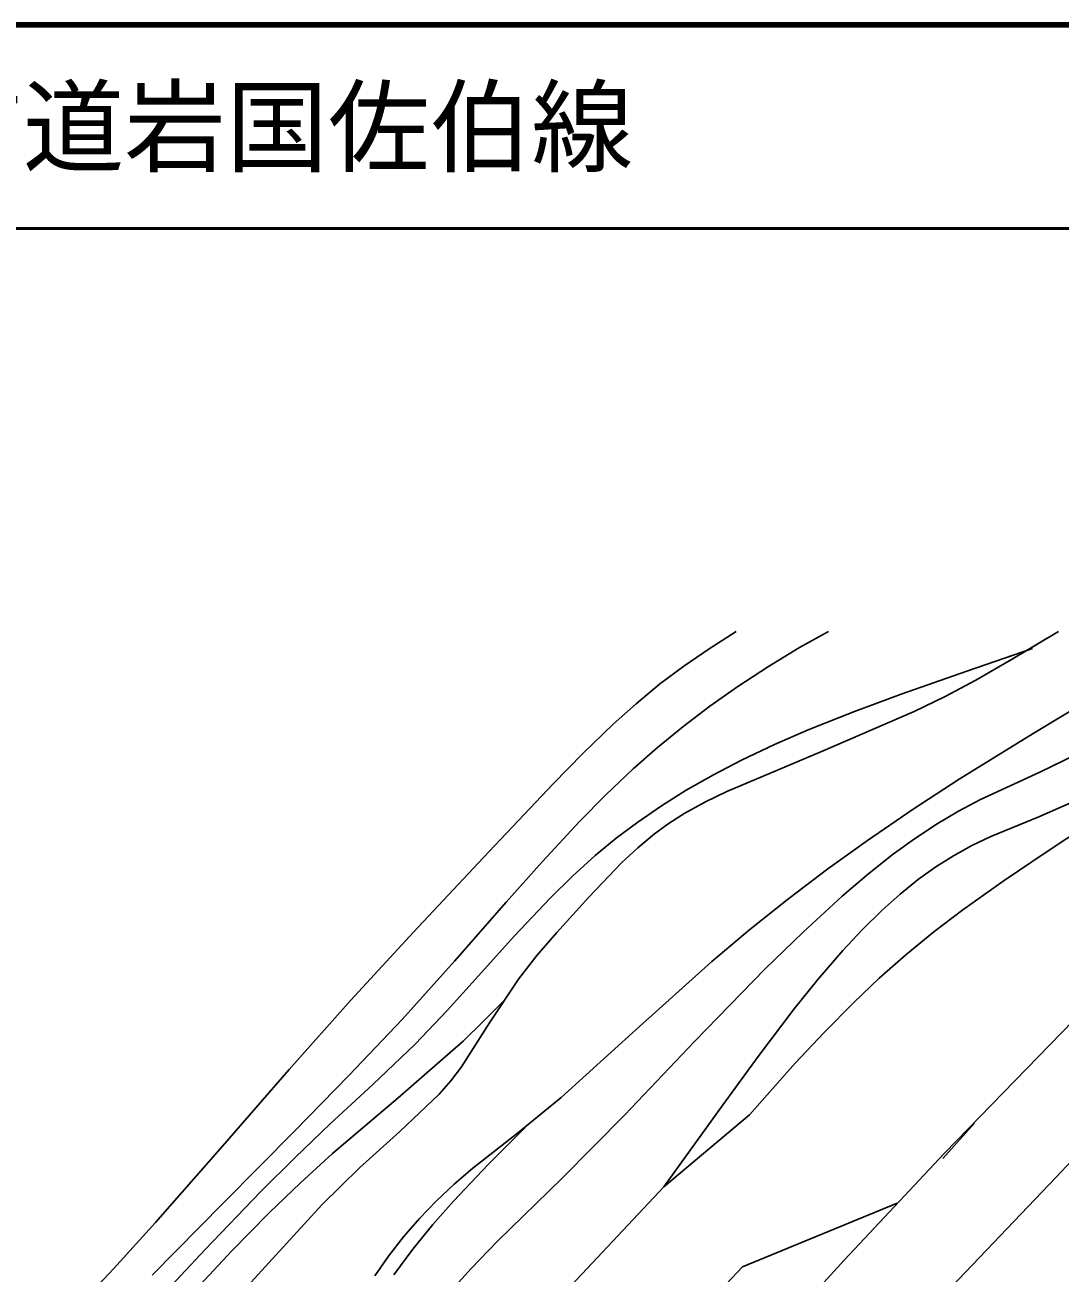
# Model space of a CAD drawing. Units: millimetres, scale not verified. Extents: x 40000 to 680000, y 20000 to 380000.
# Drawn here: x 236845 to 287718, y 318688 to 380000 of the extents above; entities that cross this region are included whole.
import ezdxf
from ezdxf.enums import TextEntityAlignment as Align

# ---------------------------------------------------------------- set-up
doc = ezdxf.new("R2010")
doc.units = ezdxf.units.MM
doc.header["$LTSCALE"] = 1000
for name, color, linetype, lineweight in [('M-BGD', 7, 'Continuous', 25), ('M-TTL', 2, 'Continuous', 140), ('M-TTL-LINE', 7, 'Continuous', 50)]:
    doc.layers.add(name, color=color, linetype=linetype, lineweight=lineweight)
doc.layers.add('M-TTL-TXT', color=7, linetype='Continuous')
doc.styles.add('ＭＳ ゴシック', font='')
doc.styles.get('ＭＳ ゴシック').set_extended_font_data('MS Gothic')

msp = doc.modelspace()

# ---------------------------------------------------------------- linework, layer by layer
at = {"layer": 'M-BGD'}
for p, q in [((271792, 350205), (270465, 349359)), ((274914, 349410), (276330, 350205)), ((285200, 348741), (287634, 350205)), ((285330, 348828), (287082, 349875)), ((270465, 349359), (269230, 348508)), ((273384, 348484), (274914, 349410)), ((283133, 348256), (286370, 349371)), ((285033, 348910), (285702, 349140)), ((285702, 349140), (286370, 349370)), ((269230, 348508), (268032, 347609)), ((271888, 347509), (273384, 348484)), ((279907, 347119), (283133, 348256)), ((283571, 347818), (285330, 348828)), ((282067, 347015), (283571, 347818)), ((268032, 347609), (266878, 346655)), ((270510, 346541), (271888, 347509)), ((277612, 346272), (279907, 347119)), ((286391, 345196), (290051, 347401)), ((266878, 346655), (265755, 345648)), ((269171, 345527), (270510, 346541)), ((280545, 346270), (282067, 347015)), ((275340, 345370), (277612, 346272)), ((275965, 344284), (280545, 346270)), ((265755, 345648), (264265, 344210)), ((267926, 344509), (269171, 345527)), ((273686, 344654), (275340, 345370)), ((282763, 342944), (286391, 345196)), ((272059, 343884), (273686, 344654)), ((286729, 343300), (289627, 344711)), ((264265, 344210), (262808, 342719)), ((266730, 343454), (267926, 344509)), ((271346, 342339), (275965, 344284)), ((265393, 342183), (266730, 343454)), ((270683, 343169), (272059, 343884)), ((269345, 342406), (270683, 343169)), ((280491, 341469), (282763, 342944)), ((283807, 341945), (286729, 343300)), ((262808, 342719), (259367, 339087)), ((264104, 340876), (265393, 342183)), ((268132, 341647), (269345, 342406)), ((270297, 341836), (271346, 342339)), ((266961, 340844), (268132, 341647)), ((269282, 341282), (270297, 341836)), ((282720, 341372), (283807, 341945)), ((286669, 341092), (288979, 342110)), ((287033, 339371), (290581, 341698)), ((268508, 340795), (269282, 341282)), ((278253, 339944), (280491, 341469)), ((281673, 340752), (282720, 341372)), ((284322, 340125), (286669, 341092)), ((262282, 338912), (264104, 340876)), ((265899, 340046), (266961, 340844)), ((267778, 340265), (268508, 340795)), ((280557, 340016), (281673, 340752)), ((264876, 339201), (265899, 340046)), ((266960, 339584), (267778, 340265)), ((276298, 338538), (278253, 339944)), ((279474, 339229), (280557, 340016)), ((282487, 339190), (283389, 339683)), ((283389, 339683), (284322, 340125)), ((259367, 339087), (255948, 335438)), ((263754, 338183), (264876, 339201)), ((266185, 338861), (266960, 339584)), ((278227, 338239), (279474, 339229)), ((281611, 338635), (282487, 339190)), ((284969, 337973), (287033, 339371)), ((260499, 336904), (262282, 338912)), ((264562, 337156), (266185, 338861)), ((274386, 337089), (276298, 338538)), ((280766, 338030), (281611, 338635)), ((262680, 337127), (263754, 338183)), ((277014, 337200), (278227, 338239)), ((279853, 337295), (280766, 338030)), ((282941, 336526), (284969, 337973)), ((278983, 336518), (279853, 337295)), ((257963, 334007), (260499, 336904)), ((260889, 335229), (262680, 337127)), ((262983, 335410), (264562, 337156)), ((272478, 335567), (274386, 337089)), ((275091, 335428), (277014, 337200)), ((277989, 335540), (278983, 336518)), ((281518, 335444), (282941, 336526)), ((255948, 335438), (252864, 332086)), ((262011, 334280), (262983, 335410)), ((270608, 333999), (272478, 335567)), ((273224, 333626), (275091, 335428)), ((277042, 334525), (277989, 335540)), ((280135, 334315), (281518, 335444)), ((259138, 333286), (260889, 335229)), ((261094, 333123), (262011, 334280)), ((275820, 333107), (277042, 334525)), ((278835, 333169), (280135, 334315)), ((255383, 331150), (257963, 334007)), ((266892, 330655), (270608, 333999)), ((269755, 330059), (273224, 333626)), ((297191, 333753), (287517, 323375)), ((257596, 331587), (259138, 333286)), ((259674, 330984), (261094, 333123)), ((274651, 331660), (275820, 333107)), ((277582, 331984), (278835, 333169)), ((252864, 332086), (249825, 328693)), ((259364, 331039), (260327, 332012)), ((276121, 330510), (277582, 331984)), ((252768, 328390), (255383, 331150)), ((256018, 329938), (257596, 331587)), ((272879, 329328), (274651, 331660)), ((282033, 324569), (288951, 331681)), ((258307, 328814), (259674, 330984)), ((258387, 330081), (259364, 331039)), ((263197, 327309), (266892, 330655)), ((274700, 328990), (276121, 330510)), ((253950, 327949), (256018, 329938)), ((255193, 327300), (258387, 330081)), ((266336, 326457), (269755, 330059)), ((271160, 326967), (272879, 329328)), ((249825, 328693), (246557, 324921)), ((257776, 328123), (258307, 328814)), ((272460, 326461), (274700, 328990)), ((250115, 325675), (252768, 328390)), ((257197, 327469), (257776, 328123)), ((251851, 326013), (253950, 327949)), ((255264, 325640), (257197, 327469)), ((251963, 324567), (255193, 327300)), ((261046, 325552), (263197, 327309)), ((268240, 322920), (271160, 326967)), ((263226, 323331), (266336, 326457)), ((268240, 322920), (272460, 326461)), ((246599, 322130), (250115, 325675)), ((250120, 324370), (251851, 326013)), ((253290, 323855), (255264, 325640)), ((259608, 324013), (261357, 325771)), ((261357, 325771), (261421, 325834)), ((261421, 325834), (261485, 325898)), ((281953, 324317), (283515, 326046)), ((258857, 323843), (261046, 325552)), ((246557, 324921), (243258, 321167)), ((248437, 322689), (250120, 324370)), ((250380, 323127), (251963, 324567)), ((277110, 319321), (282033, 324569)), ((251444, 322038), (253290, 323855)), ((257914, 322225), (259608, 324013)), ((257938, 323058), (258857, 323843)), ((248846, 321652), (250380, 323127)), ((260074, 320248), (263226, 323331)), ((287517, 323375), (280060, 315590)), ((245697, 319844), (248437, 322689)), ((257058, 322226), (257938, 323058)), ((259820, 313962), (268240, 322920)), ((241045, 310712), (251444, 322038)), ((243100, 318578), (246599, 322130)), ((256235, 321366), (257058, 322226)), ((256891, 321065), (257914, 322225)), ((272116, 318988), (279714, 322125)), ((247015, 319781), (248846, 321652)), ((255456, 320465), (256235, 321366)), ((243258, 321167), (241208, 318911)), ((255916, 319868), (256891, 321065)), ((254719, 319519), (255456, 320465)), ((258780, 318916), (260074, 320248)), ((243007, 316964), (245697, 319844)), ((245226, 317867), (247015, 319781)), ((254038, 318545), (254719, 319519)), ((254972, 318597), (255916, 319868)), ((241208, 318911), (239108, 316689)), ((257539, 317554), (258780, 318916)), ((260998, 301720), (277110, 319321)), ((263384, 309793), (272116, 318988))]:
    msp.add_line(p, q, dxfattribs=at)
at = {"layer": 'M-TTL'}
msp.add_line((680000, 380000), (40000, 380000), dxfattribs=at)
at = {"layer": 'M-TTL-LINE'}
msp.add_line((40000, 370000), (680000, 370000), dxfattribs=at)

# ---------------------------------------------------------------- texts
at = {"layer": 'M-TTL-TXT', "style": 'ＭＳ ゴシック'}
msp.add_text('主要地方道岩国佐伯線', height=3666, dxfattribs=at).set_placement((216734, 375000), align=Align.MIDDLE_LEFT)

doc.saveas('drawing.dxf')
